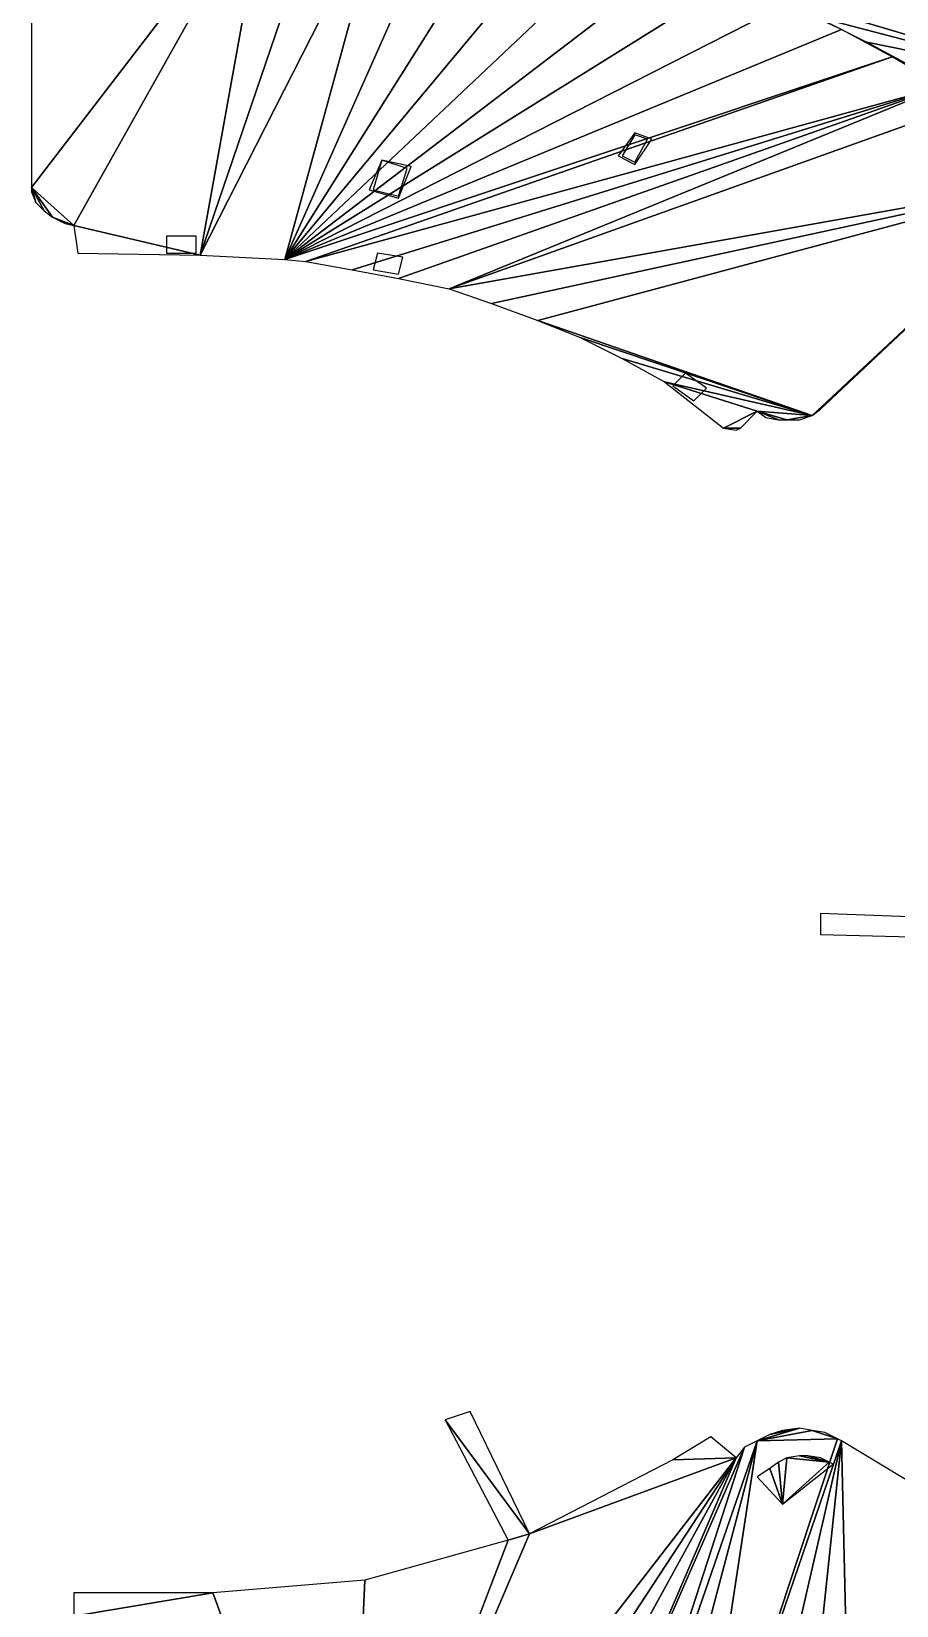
# Model space of a CAD drawing. Extents: x -35430092 to -35393830, y 11991942 to 12015432.
# Drawn here: x -35410812 to -35410242, y 12006932 to 12007971 of the extents above; entities that cross this region are included whole.
import ezdxf

# ---------------------------------------------------------------- set-up
doc = ezdxf.new("R2010")
doc.units = 0

msp = doc.modelspace()

# ---------------------------------------------------------------- linework, layer by layer
at = {"layer": 'mg_to_dxf', "color": 52}
for points in [[(-35410812.37, 12007867.84), (-35410812.37, 12007867.84), (-35410656.46, 12008071.08), (-35410812.37, 12008071.08)], [(-35410784.53, 12007842.78), (-35410784.53, 12007842.78), (-35410656.46, 12008071.08), (-35410812.37, 12007867.84)], [(-35410784.53, 12007842.78), (-35410784.53, 12007842.78), (-35410701.01, 12007823.29), (-35410656.46, 12008071.08)], [(-35410701.01, 12007823.29), (-35410701.01, 12007823.29), (-35410617.48, 12008068.29), (-35410656.46, 12008071.08)], [(-35410701.01, 12007823.29), (-35410701.01, 12007823.29), (-35410578.51, 12008064.12), (-35410617.48, 12008068.29)], [(-35410645.32, 12007820.51), (-35410645.32, 12007820.51), (-35410578.51, 12008064.12), (-35410701.01, 12007823.29)], [(-35410645.32, 12007820.51), (-35410645.32, 12007820.51), (-35410539.53, 12008058.55), (-35410578.51, 12008064.12)], [(-35410645.32, 12007820.51), (-35410645.32, 12007820.51), (-35410500.55, 12008050.2), (-35410539.53, 12008058.55)], [(-35410461.58, 12008040.45), (-35410461.58, 12008040.45), (-35410500.55, 12008050.2), (-35410645.32, 12007820.51)], [(-35410461.58, 12008040.45), (-35410461.58, 12008040.45), (-35410645.32, 12007820.51), (-35410422.6, 12008030.71)], [(-35410422.6, 12008030.71), (-35410422.6, 12008030.71), (-35410645.32, 12007820.51), (-35410386.41, 12008018.18)], [(-35410386.41, 12008018.18), (-35410386.41, 12008018.18), (-35410645.32, 12007820.51), (-35410350.21, 12008004.26)], [(-35410350.21, 12008004.26), (-35410350.21, 12008004.26), (-35410645.32, 12007820.51), (-35410314.02, 12007988.95)], [(-35410330.72, 12007997.3), (-35410330.72, 12007997.3), (-35410163.68, 12007963.89), (-35410180.38, 12007973.63)], [(-35410330.72, 12007997.3), (-35410330.72, 12007997.3), (-35410124.7, 12007936.05), (-35410163.68, 12007963.89)], [(-35410294.53, 12007980.59), (-35410294.53, 12007980.59), (-35410124.7, 12007936.05), (-35410330.72, 12007997.3)], [(-35410645.32, 12007820.51), (-35410645.32, 12007820.51), (-35410277.83, 12007972.24), (-35410314.02, 12007988.95)], [(-35410261.12, 12007963.89), (-35410261.12, 12007963.89), (-35410124.7, 12007936.05), (-35410294.53, 12007980.59)], [(-35410645.32, 12007820.51), (-35410645.32, 12007820.51), (-35410244.42, 12007954.14), (-35410277.83, 12007972.24)], [(-35410227.71, 12007945.79), (-35410227.71, 12007945.79), (-35410124.7, 12007936.05), (-35410261.12, 12007963.89)], [(-35410631.4, 12007819.12), (-35410631.4, 12007819.12), (-35410244.42, 12007954.14), (-35410645.32, 12007820.51)], [(-35410631.4, 12007819.12), (-35410631.4, 12007819.12), (-35410211.01, 12007934.66), (-35410244.42, 12007954.14)], [(-35410600.78, 12007813.55), (-35410600.78, 12007813.55), (-35410211.01, 12007934.66), (-35410631.4, 12007819.12)], [(-35410600.78, 12007813.55), (-35410600.78, 12007813.55), (-35410570.15, 12007807.98), (-35410211.01, 12007934.66)], [(-35410570.15, 12007807.98), (-35410570.15, 12007807.98), (-35410536.75, 12007801.02), (-35410211.01, 12007934.66)], [(-35410536.75, 12007801.02), (-35410536.75, 12007801.02), (-35410194.3, 12007923.52), (-35410211.01, 12007934.66)], [(-35410130.27, 12007873.41), (-35410130.27, 12007873.41), (-35410194.3, 12007923.52), (-35410536.75, 12007801.02)], [(-35410414.25, 12007883.15), (-35410403.11, 12007899.86), (-35410414.25, 12007904.03), (-35410425.38, 12007888.72)], [(-35410414.25, 12007884.54), (-35410405.89, 12007899.86), (-35410414.25, 12007902.64), (-35410422.6, 12007888.72)], [(-35410570.15, 12007860.88), (-35410561.8, 12007881.76), (-35410581.29, 12007885.93), (-35410589.64, 12007866.45)], [(-35410570.15, 12007862.27), (-35410564.59, 12007880.37), (-35410581.29, 12007885.93), (-35410586.86, 12007866.45)], [(-35410508.9, 12007791.28), (-35410508.9, 12007791.28), (-35410130.27, 12007873.41), (-35410536.75, 12007801.02)], [(-35410478.28, 12007780.14), (-35410478.28, 12007780.14), (-35410130.27, 12007873.41), (-35410508.9, 12007791.28)], [(-35410297.32, 12007717.5), (-35410297.32, 12007717.5), (-35410130.27, 12007873.41), (-35410478.28, 12007780.14)], [(-35410297.32, 12007717.5), (-35410297.32, 12007717.5), (-35410291.75, 12007721.67), (-35410130.27, 12007873.41)], [(-35410784.53, 12007842.78), (-35410784.53, 12007842.78), (-35410812.37, 12007867.84), (-35410798.45, 12007848.35)], [(-35410798.45, 12007848.35), (-35410798.45, 12007848.35), (-35410812.37, 12007867.84), (-35410804.02, 12007852.53)], [(-35410812.37, 12007867.84), (-35410812.37, 12007867.84), (-35410809.58, 12007858.09), (-35410804.02, 12007852.53)], [(-35410812.37, 12007867.84), (-35410812.37, 12007867.84), (-35410812.37, 12007865.05), (-35410809.58, 12007858.09)], [(-35410790.1, 12007844.17), (-35410790.1, 12007844.17), (-35410784.53, 12007842.78), (-35410798.45, 12007848.35)], [(-35410784.53, 12007842.78), (-35410784.53, 12007842.78), (-35410781.74, 12007824.69), (-35410701.01, 12007823.29)], [(-35410703.79, 12007835.82), (-35410723.28, 12007835.82), (-35410723.28, 12007824.69), (-35410703.79, 12007824.69)], [(-35410567.37, 12007821.9), (-35410584.07, 12007824.69), (-35410586.86, 12007813.55), (-35410570.15, 12007810.77)], [(-35410450.44, 12007769), (-35410450.44, 12007769), (-35410297.32, 12007717.5), (-35410478.28, 12007780.14)], [(-35410422.6, 12007755.08), (-35410422.6, 12007755.08), (-35410297.32, 12007717.5), (-35410450.44, 12007769)], [(-35410394.76, 12007739.77), (-35410394.76, 12007739.77), (-35410297.32, 12007717.5), (-35410422.6, 12007755.08)], [(-35410375.27, 12007727.24), (-35410366.92, 12007735.6), (-35410380.84, 12007745.34), (-35410389.19, 12007736.99)], [(-35410394.76, 12007739.77), (-35410394.76, 12007739.77), (-35410355.78, 12007709.15), (-35410333.51, 12007720.28)], [(-35410333.51, 12007720.28), (-35410333.51, 12007720.28), (-35410297.32, 12007717.5), (-35410394.76, 12007739.77)], [(-35410333.51, 12007720.28), (-35410333.51, 12007720.28), (-35410355.78, 12007709.15), (-35410344.64, 12007709.15)], [(-35410314.02, 12007714.71), (-35410314.02, 12007714.71), (-35410333.51, 12007720.28), (-35410319.59, 12007714.71)], [(-35410333.51, 12007720.28), (-35410333.51, 12007720.28), (-35410327.94, 12007716.11), (-35410319.59, 12007714.71)], [(-35410297.32, 12007717.5), (-35410297.32, 12007717.5), (-35410333.51, 12007720.28), (-35410314.02, 12007714.71)], [(-35410314.02, 12007714.71), (-35410314.02, 12007714.71), (-35410305.67, 12007714.71), (-35410297.32, 12007717.5)], [(-35410344.64, 12007709.15), (-35410344.64, 12007709.15), (-35410355.78, 12007709.15), (-35410347.43, 12007707.75)], [(-35410291.75, 12007375.06), (-35410180.38, 12007372.27), (-35410180.38, 12007384.8), (-35410291.75, 12007388.98)], [(-35410483.85, 12006979.72), (-35410483.85, 12006979.72), (-35410522.83, 12007060.46), (-35410539.53, 12007054.89)], [(-35410483.85, 12006979.72), (-35410483.85, 12006979.72), (-35410539.53, 12007054.89), (-35410497.77, 12006975.54)], [(-35410333.51, 12007040.97), (-35410333.51, 12007040.97), (-35410305.67, 12007049.32), (-35410325.16, 12007045.14)], [(-35410333.51, 12007040.97), (-35410333.51, 12007040.97), (-35410297.32, 12007047.93), (-35410305.67, 12007049.32)], [(-35410325.16, 12007045.14), (-35410325.16, 12007045.14), (-35410305.67, 12007049.32), (-35410316.8, 12007047.93)], [(-35410333.51, 12007040.97), (-35410333.51, 12007040.97), (-35410442.09, 12006727.76), (-35410414.25, 12006736.11)], [(-35410341.86, 12007036.79), (-35410341.86, 12007036.79), (-35410442.09, 12006727.76), (-35410333.51, 12007040.97)], [(-35410333.51, 12007040.97), (-35410333.51, 12007040.97), (-35410414.25, 12006736.11), (-35410378.05, 12006748.64)], [(-35410347.43, 12007029.83), (-35410347.43, 12007029.83), (-35410364.13, 12007043.75), (-35410389.19, 12007028.44)], [(-35410280.61, 12007042.36), (-35410280.61, 12007042.36), (-35410378.05, 12006748.64), (-35410277.83, 12007040.97)], [(-35410280.61, 12007042.36), (-35410280.61, 12007042.36), (-35410333.51, 12007040.97), (-35410378.05, 12006748.64)], [(-35410277.83, 12007040.97), (-35410277.83, 12007040.97), (-35410378.05, 12006748.64), (-35410341.86, 12006762.56)], [(-35410277.83, 12007040.97), (-35410277.83, 12007040.97), (-35410341.86, 12006762.56), (-35410305.67, 12006777.87)], [(-35410280.61, 12007042.36), (-35410280.61, 12007042.36), (-35410297.32, 12007047.93), (-35410333.51, 12007040.97)], [(-35410272.26, 12006794.58), (-35410272.26, 12006794.58), (-35410277.83, 12007040.97), (-35410305.67, 12006777.87)], [(-35410280.61, 12007042.36), (-35410280.61, 12007042.36), (-35410288.96, 12007046.54), (-35410297.32, 12007047.93)], [(-35410155.33, 12006967.19), (-35410155.33, 12006967.19), (-35410277.83, 12007040.97), (-35410272.26, 12006794.58)], [(-35410603.56, 12006698.53), (-35410603.56, 12006698.53), (-35410561.8, 12006702.7), (-35410347.43, 12007029.83)], [(-35410603.56, 12006698.53), (-35410603.56, 12006698.53), (-35410347.43, 12007029.83), (-35410483.85, 12006979.72)], [(-35410347.43, 12007029.83), (-35410347.43, 12007029.83), (-35410561.8, 12006702.7), (-35410522.83, 12006709.66)], [(-35410347.43, 12007029.83), (-35410347.43, 12007029.83), (-35410522.83, 12006709.66), (-35410481.06, 12006718.02)], [(-35410347.43, 12007029.83), (-35410347.43, 12007029.83), (-35410389.19, 12007028.44), (-35410483.85, 12006979.72)], [(-35410341.86, 12007036.79), (-35410341.86, 12007036.79), (-35410481.06, 12006718.02), (-35410442.09, 12006727.76)], [(-35410347.43, 12007029.83), (-35410347.43, 12007029.83), (-35410481.06, 12006718.02), (-35410341.86, 12007036.79)], [(-35410319.59, 12007027.05), (-35410319.59, 12007027.05), (-35410316.8, 12006999.21), (-35410314.02, 12007029.83)], [(-35410314.02, 12007029.83), (-35410314.02, 12007029.83), (-35410316.8, 12006999.21), (-35410286.18, 12007027.05)], [(-35410305.67, 12007031.22), (-35410305.67, 12007031.22), (-35410314.02, 12007029.83), (-35410286.18, 12007027.05)], [(-35410305.67, 12007031.22), (-35410305.67, 12007031.22), (-35410286.18, 12007027.05), (-35410300.1, 12007031.22)], [(-35410300.1, 12007031.22), (-35410300.1, 12007031.22), (-35410286.18, 12007027.05), (-35410291.75, 12007029.83)], [(-35410325.16, 12007022.87), (-35410325.16, 12007022.87), (-35410333.51, 12007017.3), (-35410316.8, 12006999.21)], [(-35410325.16, 12007022.87), (-35410325.16, 12007022.87), (-35410316.8, 12006999.21), (-35410319.59, 12007027.05)], [(-35410286.18, 12007027.05), (-35410286.18, 12007027.05), (-35410316.8, 12006999.21), (-35410283.39, 12007025.66)], [(-35410603.56, 12006698.53), (-35410603.56, 12006698.53), (-35410483.85, 12006979.72), (-35410497.77, 12006975.54)], [(-35410603.56, 12006698.53), (-35410603.56, 12006698.53), (-35410497.77, 12006975.54), (-35410592.43, 12006949.09)], [(-35410238.85, 12006812.67), (-35410238.85, 12006812.67), (-35410155.33, 12006967.19), (-35410272.26, 12006794.58)], [(-35410692.65, 12006940.74), (-35410692.65, 12006940.74), (-35410603.56, 12006698.53), (-35410592.43, 12006949.09)], [(-35410692.65, 12006940.74), (-35410692.65, 12006940.74), (-35410784.53, 12006925.43), (-35410603.56, 12006698.53)], [(-35410692.65, 12006940.74), (-35410692.65, 12006940.74), (-35410784.53, 12006940.74), (-35410784.53, 12006925.43)]]:
    msp.add_3dface(points, dxfattribs=at)

doc.saveas('drawing.dxf')
